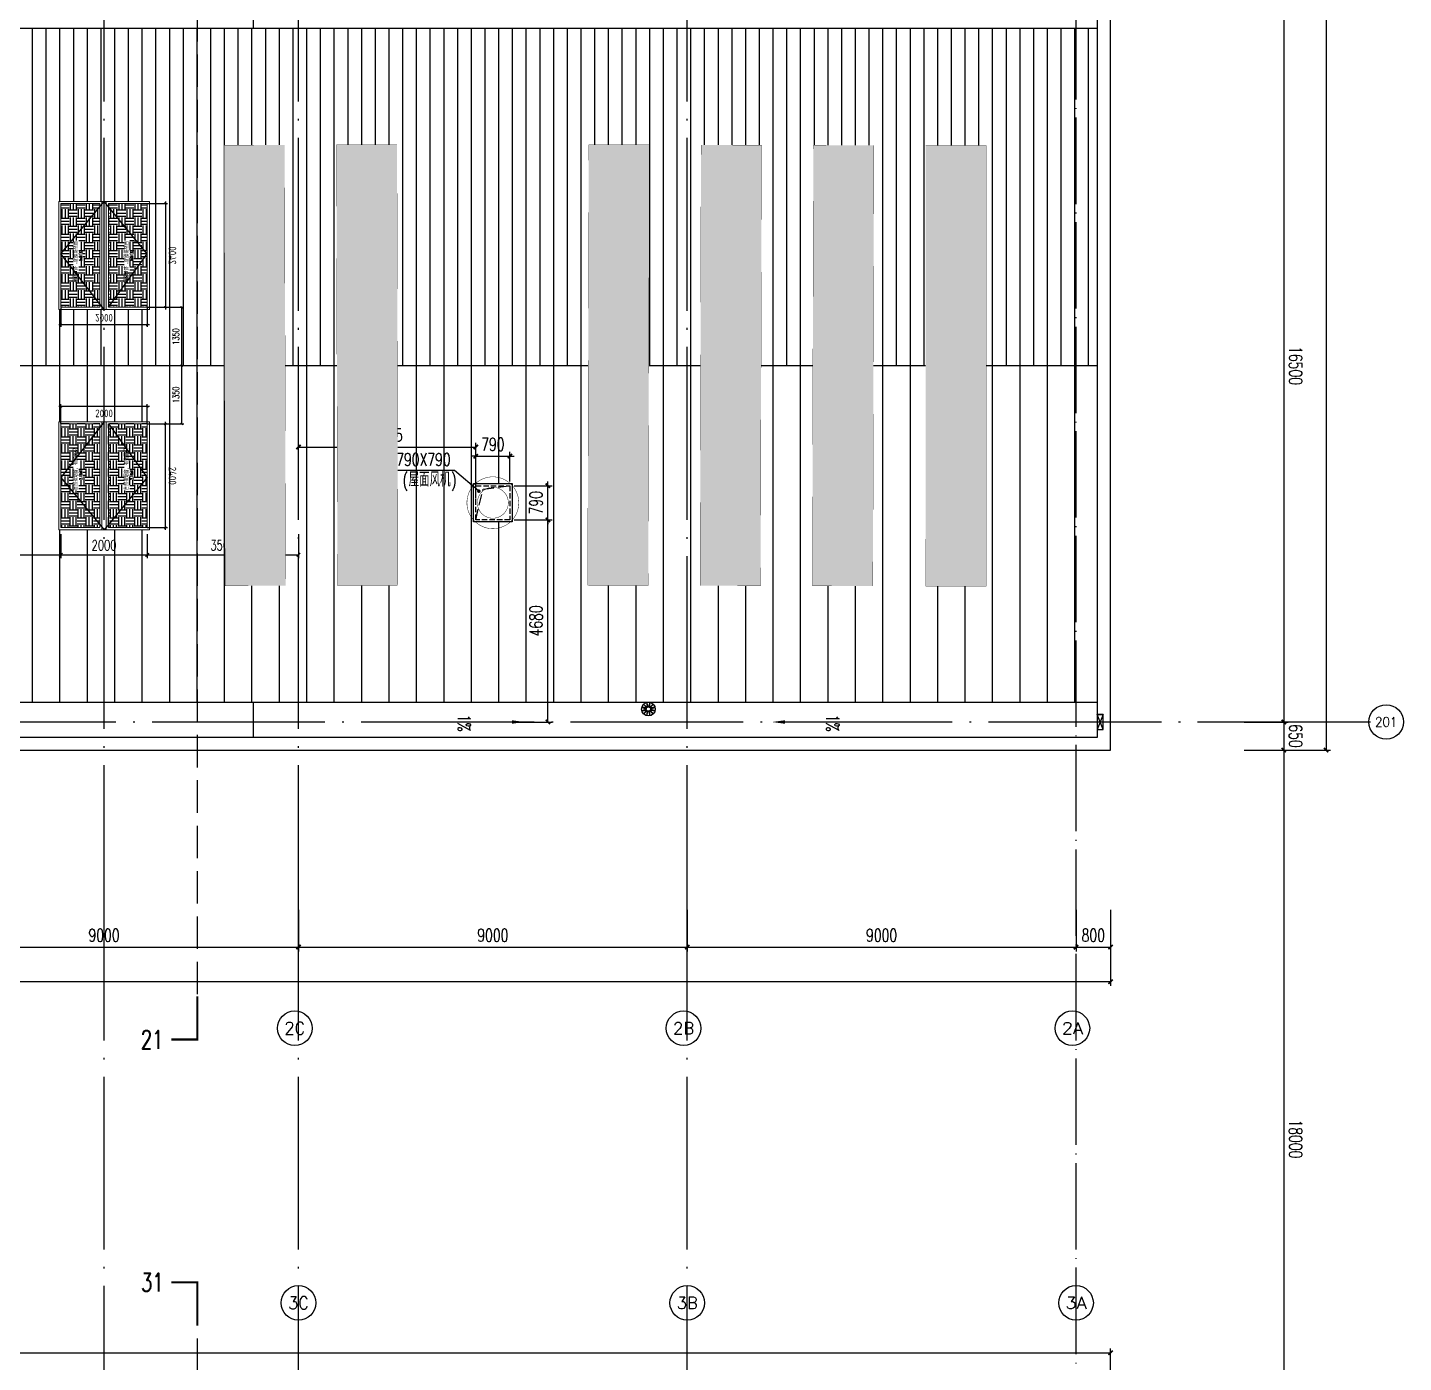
# Model space of a CAD drawing. Extents: x -1313754 to 847533, y 489853 to 941203.
# Drawn here: x 346874 to 378725, y 625245 to 656146 of the extents above; entities that cross this region are included whole.
import ezdxf
from ezdxf.enums import TextEntityAlignment as Align

# ---------------------------------------------------------------- set-up
doc = ezdxf.new("R2010")
doc.units = 0
doc.header["$LTSCALE"] = 1000
doc.header["$MEASUREMENT"] = 0
for name, pattern in [('DASH', [0.35, 0.25, -0.1]), ('DOTE', [2.42, 2, -0.2, 0.02, -0.2]), ('HIDDEN', [9.525, 6.35, -3.175])]:
    doc.linetypes.add(name, pattern=pattern)
doc.layers.get('Defpoints').update_dxf_attribs({"color": 210})
for name, color, linetype in [('99平面图例外参$0$A-HATCH-2', 251, 'Continuous'), ('A-AXIS-D', 1, 'Continuous'), ('A-AXIS-DOTE', 14, 'DOTE'), ('A-AXIS-DP', 126, 'Continuous'), ('A-AXIS-SYMB', 3, 'Continuous'), ('A-DRAIN', 142, 'Continuous'), ('A-HATCH-2', 251, 'Continuous'), ('A-LIN-V', 9, 'Continuous'), ('A-SFCE', 30, 'Continuous'), ('A-WINDOW', 140, 'Continuous'), ('AS-COLN', 6, 'Continuous'), ('AS-WALL', 40, 'Continuous'), ('AS-结构边线层', 200, 'Continuous'), ('DIM_SYMB', 3, 'Continuous'), ('E-电气标注', 84, 'Continuous'), ('PUB_TEXT', 7, 'Continuous'), ('SPACE', 7, 'Continuous'), ('SPACE_HATCH', 8, 'Continuous'), ('参考线', 8, 'Continuous'), ('外框', 1, 'HIDDEN'), ('暖通', 7, 'Continuous'), ('虹吸溢流', 3, 'Continuous'), ('虹吸雨水斗', 6, 'Continuous'), ('虹吸雨水标注XT', 7, 'Continuous')]:
    doc.layers.add(name, color=color, linetype=linetype)
doc.layers.add('A-加建区域', color=47, linetype='Continuous', plot=False)
doc.layers.add('成型线', color=3, linetype='Continuous', lineweight=18)
doc.styles.add('_TCH_AXIS', font='COMPLEX', dxfattribs={"bigfont": 'GBCBIG'})
doc.styles.add('_TCH_DIM', font='SIMPLEX', dxfattribs={"bigfont": 'GBCBIG'})
doc.styles.add('_TCH_DIM_T3', font='SIMPLEX', dxfattribs={"width": 0.705882, "bigfont": 'GBCBIG'})
doc.styles.add('_TCH_LABEL', font='COMPLEX', dxfattribs={"bigfont": 'GBCBIG'})
doc.styles.add('_TCH_SPACE', font='SIMPLEX', dxfattribs={"height": 5, "bigfont": 'GBCBIG'})
doc.styles.add('A-DIM_T3', font='SIMPLEX', dxfattribs={"width": 0.705882, "bigfont": 'GBCBIG'})
doc.styles.get("Standard").update_dxf_attribs({"font": 'gbenor.shx', "bigfont": 'gbcbig.shx'})
doc.dimstyles.new('_TCH_ARCH&&100', dxfattribs={"dimtxt": 297.5, "dimasz": 100, "dimexe": 100, "dimexo": 100, "dimgap": 126.25, "dimtad": 1, "dimdec": 0, "dimzin": 0, "dimdsep": 46, "dimtxsty": '_TCH_DIM_T3', "dimblk": 'ARCHTICK', "dimcen": 0.09, "dimclrt": 7, "dimazin": 2, "dimtfac": 1, "dimtdec": 0, "dimtix": 1, "dimtmove": 2, "dimatfit": 3, "dimfxl": 0, "dimtolj": 1, "dimtzin": 0, "dimarcsym": 0})
doc.dimstyles.new('_TCH_ARCH&&50', dxfattribs={"dimtxt": 148.75, "dimasz": 50, "dimexe": 50, "dimexo": 50, "dimgap": 63.125, "dimtad": 1, "dimdec": 0, "dimzin": 0, "dimdsep": 46, "dimtxsty": '_TCH_DIM_T3', "dimblk": 'ARCHTICK', "dimcen": 0.09, "dimclrt": 7, "dimazin": 2, "dimtfac": 1, "dimtdec": 0, "dimtix": 1, "dimtmove": 2, "dimatfit": 3, "dimfxl": 0, "dimtolj": 1, "dimtzin": 0, "dimarcsym": 0})
doc.dimstyles.new('_TCH_ARCH&&80', dxfattribs={"dimtxt": 238, "dimasz": 80, "dimexe": 80, "dimexo": 80, "dimgap": 101, "dimtad": 1, "dimdec": 0, "dimzin": 0, "dimdsep": 46, "dimtxsty": '_TCH_DIM_T3', "dimblk": 'ARCHTICK', "dimcen": 0.09, "dimclrt": 7, "dimazin": 2, "dimtfac": 1, "dimtdec": 0, "dimtix": 1, "dimtmove": 2, "dimatfit": 3, "dimfxl": 0, "dimtolj": 1, "dimtzin": 0, "dimarcsym": 0})
doc.dimstyles.new('A-DIM&&100', dxfattribs={"dimtxt": 297.5, "dimasz": 100, "dimexe": 100, "dimexo": 100, "dimgap": 126.25, "dimtad": 1, "dimdec": 0, "dimzin": 0, "dimdsep": 46, "dimtxsty": 'A-DIM_T3', "dimblk": 'ARCHTICK', "dimcen": 0.09, "dimclrt": 7, "dimazin": 2, "dimtfac": 1, "dimtdec": 0, "dimtix": 1, "dimtmove": 2, "dimatfit": 3, "dimfxl": 0, "dimtolj": 1, "dimtzin": 0, "dimarcsym": 0})
pattern_1 = [(0, (0, 0), (187.5, 187.5), [187.5, -187.5]), (0, (0, 70.31), (187.5, 187.5), [187.5, -187.5]), (0, (0, 140.62), (187.5, 187.5), [187.5, -187.5]), (90, (23.44, 164.06), (-187.5, 187.5), [187.5, -187.5]), (90, (93.75, 164.06), (-187.5, 187.5), [187.5, -187.5]), (90, (164.06, 164.06), (-187.5, 187.5), [187.5, -187.5])]

# ---------------------------------------------------------------- blocks, each defined once
blk = doc.blocks.new('rrrrrrrrrrrrrrrrrrrrr')
at = {"layer": 'A-HATCH-2'}
h = blk.add_hatch(dxfattribs=at)
h.set_pattern_fill('ANSI31', color=256, scale=200, angle=45)
h.set_pattern_definition([(90, (-500100, 0), (-317.5, 0), [])])
h.paths.add_polyline_path([(-266220, 648320), (-133684.3, 648320), (-128454.2, 648320), (-128454.2, 656120), (-285554.2, 656120), (-285554.2, 654270), (-285854.2, 654270), (-285854.2, 648345), (-262540, 648320)])
h = blk.add_hatch(dxfattribs=at)
h.set_pattern_fill('ANSI31', color=256, scale=400, angle=45)
h.set_pattern_definition([(90, (-500100, 0), (-635, 0), [])])
h.paths.add_polyline_path([(-266220, 648320), (-133684.3, 648320), (-128454.2, 648320), (-128454.2, 640520), (-285854.2, 640520), (-285854.2, 648320), (-262540, 648320)])
at = {"layer": 'A-LIN-V'}
for points in [[(-128454.2, 656120), (-285554.2, 656120)], [(-128454.2, 640520), (-285854.2, 640520)]]:
    blk.add_lwpolyline(points, dxfattribs=at)
at = {"layer": 'A-SFCE'}
for points in [[(-285554.2, 654570), (-286154.2, 654570), (-286154.2, 639420), (-128154.2, 639420), (-128154.2, 639420), (-128154.2, 723220), (-264679.1, 723220), (-286154.2, 657017.5), (-286154.2, 656070)], [(-285854.2, 654270), (-285854.2, 639720), (-128454.2, 639720), (-128454.2, 722920), (-264461, 722920), (-285854.2, 656970), (-285854.2, 656370)], [(-285854.2, 648320), (-128454.2, 648320)]]:
    blk.add_lwpolyline(points, dxfattribs=at)
blk = doc.blocks.new('_ArchTick')
at = {"color": 0, "linetype": 'ByBlock', "const_width": 0.4}
blk.add_lwpolyline([(-0.5, -0.5), (0.5, 0.5)], dxfattribs=at)
blk = doc.blocks.new('44')
at = {"layer": 'A-AXIS-DP', "color": 1}
for p, q in [((280302, 745270), (280302, 747370)), ((277446, 744900), (279946, 744900))]:
    blk.add_line(p, q, dxfattribs=at)
for p, xscale, yscale, zscale, rotation in [((280302, 747320), -50.00000000000003, 50.00000000000003, 50.00000000000001, 270), ((280302, 745320), -50.00000000000001, 50.00000000000001, 50.00000000000001, 90), ((279896, 744900), -50, 50, 50, 180)]:
    blk.add_blockref('_ArchTick', p, dxfattribs=dict(at, xscale=xscale, yscale=yscale, zscale=zscale, rotation=rotation))
at = {"layer": 'A-AXIS-DP', "color": 1, "xscale": -50, "yscale": 50, "zscale": 50}
blk.add_blockref('_ArchTick', (277496, 744900), dxfattribs=at)
at = {"layer": 'A-AXIS-DP', "color": 1, "insert": (278696, 744737), "char_height": 175, "attachment_point": 5, "rotation": 180}
blk.add_mtext('\\A1;2400', dxfattribs=at)
blk.add_wipeout([(277446, 745270), (279946, 745270), (279946, 747370), (277446, 747370)]).dxf.layer = '参考线'
at = {"layer": 'SPACE_HATCH'}
h = blk.add_hatch(dxfattribs=at)
h.set_pattern_fill('土壤', color=1, scale=50, style=0)
h.set_pattern_definition(pattern_1)
h.paths.add_polyline_path([(277496, 746420), (279896, 746420), (279896, 747320), (277496, 747320)])
h.paths.add_polyline_path([(278352, 746904), (279057, 746904), (279057, 747034), (278352, 747034)])
h.paths.add_polyline_path([(278591, 746811), (278817, 746811), (278817, 746895), (278591, 746895)])
h = blk.add_hatch(dxfattribs=at)
h.set_pattern_fill('土壤', color=1, scale=50, style=0)
h.set_pattern_definition(pattern_1)
h.paths.add_polyline_path([(277496, 746220), (279896, 746220), (279896, 745320), (277496, 745320)])
h.paths.add_polyline_path([(278352, 745724), (279057, 745724), (279057, 745854), (278352, 745854)])
h.paths.add_polyline_path([(278591, 745631), (278817, 745631), (278817, 745715), (278591, 745715)])
at = {"layer": 'A-AXIS-DP', "color": 1}
for p, q in [((279906, 747320), (280352, 747320)), ((277496, 745320), (277496, 744850)), ((279896, 745320), (279896, 744850)), ((279906, 745320), (280352, 745320))]:
    blk.add_line(p, q, dxfattribs=at)
at = {"layer": '外框'}
for points in [[(279946, 746320), (278658, 747320), (277446, 746320)], [(279896, 746220), (278658, 745320), (277446, 746320)]]:
    blk.add_lwpolyline(points, dxfattribs=at)
at = {"layer": '成型线'}
for p, q in [((279946, 745270), (279946, 747370)), ((277446, 746370), (279946, 746370)), ((277446, 746270), (279946, 746270)), ((277496, 746420), (279896, 746420)), ((277496, 746220), (279896, 746220))]:
    blk.add_line(p, q, dxfattribs=at)
for points in [[(279946, 745270), (277446, 745270), (277446, 747370), (279946, 747370)], [(277496, 746420), (277496, 747320), (279896, 747320), (279896, 746420)], [(279896, 746220), (279896, 745320), (277496, 745320), (277496, 746220)]]:
    blk.add_lwpolyline(points, dxfattribs=at)
at = {"layer": 'A-AXIS-DP', "color": 1, "insert": (280139, 746320), "char_height": 175, "attachment_point": 5, "rotation": 270}
blk.add_mtext('\\A1;2000', dxfattribs=at)
at = {"layer": 'SPACE', "color": 1, "style": '_TCH_SPACE'}
for p in [(278365, 746930), (278365, 745750)]:
    blk.add_text('自然排烟窗，有效面积', height=96.5, dxfattribs=at).set_placement(p)
at = {"layer": 'SPACE', "color": 1, "style": '_TCH_SPACE', "width": 0.705882}
for s, height, p in [('2.16m', 59.5, (278600, 746828)), ('2', 29.8, (278792, 746863)), ('2.16m', 59.5, (278600, 745648)), ('2', 29.8, (278792, 745683))]:
    blk.add_text(s, height=height, dxfattribs=at).set_placement(p)
blk = doc.blocks.new('*D2266')
at = {"layer": 'A-WINDOW', "color": 0, "lineweight": -2}
for p, q in [((296446, 826270), (296446, 825470)), ((297796, 826270), (297796, 825470)), ((296446, 825520), (297796, 825520))]:
    blk.add_line(p, q, dxfattribs=at)
at = {"layer": 'Defpoints', "color": 0}
for p in [(296446, 826320), (297796, 826320), (297796, 825520)]:
    blk.add_point(p, dxfattribs=at)
at = {"layer": 'A-WINDOW', "color": 0, "lineweight": -2, "xscale": 50, "yscale": 50, "zscale": 50, "rotation": 180}
blk.add_blockref('_ArchTick', (296446, 825520), dxfattribs=at)
at = {"layer": 'A-WINDOW', "color": 0, "lineweight": -2, "xscale": 50, "yscale": 50, "zscale": 50}
blk.add_blockref('_ArchTick', (297796, 825520), dxfattribs=at)
at = {"layer": 'A-WINDOW', "color": 7, "insert": (297121, 825657), "char_height": 148.8, "attachment_point": 5, "style": '_TCH_DIM_T3'}
blk.add_mtext('\\A1;1350', dxfattribs=at)
blk = doc.blocks.new('*D2267')
at = {"layer": 'A-WINDOW', "color": 0, "lineweight": -2}
for p, q in [((297796, 826270), (297796, 825470)), ((299146, 826270), (299146, 825470)), ((297796, 825520), (299146, 825520))]:
    blk.add_line(p, q, dxfattribs=at)
at = {"layer": 'Defpoints', "color": 0}
for p in [(297796, 826320), (299146, 826320), (299146, 825520)]:
    blk.add_point(p, dxfattribs=at)
at = {"layer": 'A-WINDOW', "color": 0, "lineweight": -2, "xscale": 50, "yscale": 50, "zscale": 50, "rotation": 180}
blk.add_blockref('_ArchTick', (297796, 825520), dxfattribs=at)
at = {"layer": 'A-WINDOW', "color": 0, "lineweight": -2, "xscale": 50, "yscale": 50, "zscale": 50}
blk.add_blockref('_ArchTick', (299146, 825520), dxfattribs=at)
at = {"layer": 'A-WINDOW', "color": 7, "insert": (298471, 825657), "char_height": 148.8, "attachment_point": 5, "style": '_TCH_DIM_T3'}
blk.add_mtext('\\A1;1350', dxfattribs=at)
blk = doc.blocks.new('*D1851')
at = {"layer": 'A-AXIS-DP', "color": 0, "lineweight": -2}
for p, q in [((344146, 644420), (344146, 643860)), ((347646, 644420), (347646, 643860)), ((344146, 643940), (347646, 643940))]:
    blk.add_line(p, q, dxfattribs=at)
at = {"layer": 'Defpoints', "color": 0}
for p in [(344146, 644500), (347646, 644500), (347646, 643940)]:
    blk.add_point(p, dxfattribs=at)
at = {"layer": 'A-AXIS-DP', "color": 0, "lineweight": -2, "xscale": 80, "yscale": 80, "zscale": 80, "rotation": 180}
blk.add_blockref('_ArchTick', (344146, 643940), dxfattribs=at)
at = {"layer": 'A-AXIS-DP', "color": 0, "lineweight": -2, "xscale": 80, "yscale": 80, "zscale": 80}
blk.add_blockref('_ArchTick', (347646, 643940), dxfattribs=at)
at = {"layer": 'A-AXIS-DP', "color": 7, "insert": (345896, 644160), "char_height": 238, "attachment_point": 5, "style": '_TCH_DIM_T3'}
blk.add_mtext('\\A1;3500', dxfattribs=at)
blk = doc.blocks.new('*D1852')
at = {"layer": 'A-AXIS-DP', "color": 0, "lineweight": -2}
for p, q in [((347646, 644420), (347646, 643860)), ((349646, 644420), (349646, 643860)), ((347646, 643940), (349646, 643940))]:
    blk.add_line(p, q, dxfattribs=at)
at = {"layer": 'Defpoints', "color": 0}
for p in [(347646, 644500), (349646, 644500), (349646, 643940)]:
    blk.add_point(p, dxfattribs=at)
at = {"layer": 'A-AXIS-DP', "color": 0, "lineweight": -2, "xscale": 80, "yscale": 80, "zscale": 80, "rotation": 180}
blk.add_blockref('_ArchTick', (347646, 643940), dxfattribs=at)
at = {"layer": 'A-AXIS-DP', "color": 0, "lineweight": -2, "xscale": 80, "yscale": 80, "zscale": 80}
blk.add_blockref('_ArchTick', (349646, 643940), dxfattribs=at)
at = {"layer": 'A-AXIS-DP', "color": 7, "insert": (348646, 644160), "char_height": 238, "attachment_point": 5, "style": '_TCH_DIM_T3'}
blk.add_mtext('\\A1;2000', dxfattribs=at)
blk = doc.blocks.new('*D1853')
at = {"layer": 'A-AXIS-DP', "color": 0, "lineweight": -2}
for p, q in [((349646, 644420), (349646, 643860)), ((353146, 644420), (353146, 643860)), ((349646, 643940), (353146, 643940))]:
    blk.add_line(p, q, dxfattribs=at)
at = {"layer": 'Defpoints', "color": 0}
for p in [(349646, 644500), (353146, 644500), (353146, 643940)]:
    blk.add_point(p, dxfattribs=at)
at = {"layer": 'A-AXIS-DP', "color": 0, "lineweight": -2, "xscale": 80, "yscale": 80, "zscale": 80, "rotation": 180}
blk.add_blockref('_ArchTick', (349646, 643940), dxfattribs=at)
at = {"layer": 'A-AXIS-DP', "color": 0, "lineweight": -2, "xscale": 80, "yscale": 80, "zscale": 80}
blk.add_blockref('_ArchTick', (353146, 643940), dxfattribs=at)
at = {"layer": 'A-AXIS-DP', "color": 7, "insert": (351396, 644160), "char_height": 238, "attachment_point": 5, "style": '_TCH_DIM_T3'}
blk.add_mtext('\\A1;3500', dxfattribs=at)
blk = doc.blocks.new('*D1299')
at = {"layer": 'A-AXIS-D', "color": 0, "lineweight": -2}
for p, q in [((64882, -169100), (64882, -170060)), ((73882, -169100), (73882, -170060)), ((64882, -169960), (73882, -169960))]:
    blk.add_line(p, q, dxfattribs=at)
at = {"layer": 'Defpoints', "color": 0}
for p in [(64882, -169000), (73882, -169000), (73882, -169960)]:
    blk.add_point(p, dxfattribs=at)
at = {"layer": 'A-AXIS-D', "color": 0, "lineweight": -2, "xscale": 100, "yscale": 100, "zscale": 100, "rotation": 180}
blk.add_blockref('_ArchTick', (64882, -169960), dxfattribs=at)
at = {"layer": 'A-AXIS-D', "color": 0, "lineweight": -2, "xscale": 100, "yscale": 100, "zscale": 100}
blk.add_blockref('_ArchTick', (73882, -169960), dxfattribs=at)
at = {"layer": 'A-AXIS-D', "color": 7, "insert": (69382, -169685), "char_height": 297.5, "attachment_point": 5, "style": '_TCH_DIM_T3'}
blk.add_mtext('\\A1;9000', dxfattribs=at)
blk = doc.blocks.new('*D1300')
at = {"layer": 'A-AXIS-D', "color": 0, "lineweight": -2}
for p, q in [((73882, -169100), (73882, -170060)), ((82882, -169100), (82882, -170060)), ((73882, -169960), (82882, -169960))]:
    blk.add_line(p, q, dxfattribs=at)
at = {"layer": 'Defpoints', "color": 0}
for p in [(73882, -169000), (82882, -169000), (82882, -169960)]:
    blk.add_point(p, dxfattribs=at)
at = {"layer": 'A-AXIS-D', "color": 0, "lineweight": -2, "xscale": 100, "yscale": 100, "zscale": 100, "rotation": 180}
blk.add_blockref('_ArchTick', (73882, -169960), dxfattribs=at)
at = {"layer": 'A-AXIS-D', "color": 0, "lineweight": -2, "xscale": 100, "yscale": 100, "zscale": 100}
blk.add_blockref('_ArchTick', (82882, -169960), dxfattribs=at)
at = {"layer": 'A-AXIS-D', "color": 7, "insert": (78382, -169685), "char_height": 297.5, "attachment_point": 5, "style": '_TCH_DIM_T3'}
blk.add_mtext('\\A1;9000', dxfattribs=at)
blk = doc.blocks.new('*D1301')
at = {"layer": 'A-AXIS-D', "color": 0, "lineweight": -2}
for p, q in [((82882, -169100), (82882, -170060)), ((91882, -169100), (91882, -170060)), ((82882, -169960), (91882, -169960))]:
    blk.add_line(p, q, dxfattribs=at)
at = {"layer": 'Defpoints', "color": 0}
for p in [(82882, -169000), (91882, -169000), (91882, -169960)]:
    blk.add_point(p, dxfattribs=at)
at = {"layer": 'A-AXIS-D', "color": 0, "lineweight": -2, "xscale": 100, "yscale": 100, "zscale": 100, "rotation": 180}
blk.add_blockref('_ArchTick', (82882, -169960), dxfattribs=at)
at = {"layer": 'A-AXIS-D', "color": 0, "lineweight": -2, "xscale": 100, "yscale": 100, "zscale": 100}
blk.add_blockref('_ArchTick', (91882, -169960), dxfattribs=at)
at = {"layer": 'A-AXIS-D', "color": 7, "insert": (87382, -169685), "char_height": 297.5, "attachment_point": 5, "style": '_TCH_DIM_T3'}
blk.add_mtext('\\A1;9000', dxfattribs=at)
blk = doc.blocks.new('*D1302')
at = {"layer": 'A-AXIS-D', "color": 0, "lineweight": -2}
for p, q in [((91882, -169100), (91882, -170060)), ((92682, -169100), (92682, -170060)), ((91882, -169960), (92682, -169960))]:
    blk.add_line(p, q, dxfattribs=at)
at = {"layer": 'Defpoints', "color": 0}
for p in [(91882, -169000), (92682, -169000), (92682, -169960)]:
    blk.add_point(p, dxfattribs=at)
at = {"layer": 'A-AXIS-D', "color": 0, "lineweight": -2, "xscale": 100, "yscale": 100, "zscale": 100, "rotation": 180}
blk.add_blockref('_ArchTick', (91882, -169960), dxfattribs=at)
at = {"layer": 'A-AXIS-D', "color": 0, "lineweight": -2, "xscale": 100, "yscale": 100, "zscale": 100}
blk.add_blockref('_ArchTick', (92682, -169960), dxfattribs=at)
at = {"layer": 'A-AXIS-D', "color": 7, "insert": (92282, -169685), "char_height": 297.5, "attachment_point": 5, "style": '_TCH_DIM_T3'}
blk.add_mtext('\\A1;800', dxfattribs=at)
blk = doc.blocks.new('*D1323')
at = {"layer": 'A-AXIS-D', "color": 0, "lineweight": -2}
for p, q in [((95776, -148250), (96792, -148250)), ((96692, -148250), (96692, -164750)), ((95776, -164750), (96792, -164750))]:
    blk.add_line(p, q, dxfattribs=at)
at = {"layer": 'Defpoints', "color": 0}
for p in [(95676, -148250), (95676, -164750), (96692, -164750)]:
    blk.add_point(p, dxfattribs=at)
at = {"layer": 'A-AXIS-D', "color": 0, "lineweight": -2, "xscale": 100, "yscale": 100, "zscale": 100}
for p, rotation in [((96692, -148250), 90), ((96692, -164750), 270)]:
    blk.add_blockref('_ArchTick', p, dxfattribs=dict(at, rotation=rotation))
at = {"layer": 'A-AXIS-D', "color": 7, "insert": (96967, -156500), "char_height": 297.5, "attachment_point": 5, "rotation": 270, "style": 'A-DIM_T3'}
blk.add_mtext('\\A1;16500', dxfattribs=at)
blk = doc.blocks.new('*D1324')
at = {"layer": 'A-AXIS-D', "color": 0, "lineweight": -2}
for p, q in [((95776, -164750), (96792, -164750)), ((96692, -164750), (96692, -165400)), ((95776, -165400), (96792, -165400))]:
    blk.add_line(p, q, dxfattribs=at)
at = {"layer": 'Defpoints', "color": 0}
for p in [(95676, -164750), (95676, -165400), (96692, -165400)]:
    blk.add_point(p, dxfattribs=at)
at = {"layer": 'A-AXIS-D', "color": 0, "lineweight": -2, "xscale": 100, "yscale": 100, "zscale": 100}
for p, rotation in [((96692, -164750), 90), ((96692, -165400), 270)]:
    blk.add_blockref('_ArchTick', p, dxfattribs=dict(at, rotation=rotation))
at = {"layer": 'A-AXIS-D', "color": 7, "insert": (96967, -165075), "char_height": 297.5, "attachment_point": 5, "rotation": 270, "style": 'A-DIM_T3'}
blk.add_mtext('\\A1;650', dxfattribs=at)
blk = doc.blocks.new('*D1325')
at = {"layer": 'A-AXIS-D', "color": 0, "lineweight": -2}
for p, q in [((95776, -165400), (96792, -165400)), ((96692, -165400), (96692, -183400)), ((95776, -183400), (96792, -183400))]:
    blk.add_line(p, q, dxfattribs=at)
at = {"layer": 'Defpoints', "color": 0}
for p in [(95676, -165400), (95676, -183400), (96692, -183400)]:
    blk.add_point(p, dxfattribs=at)
at = {"layer": 'A-AXIS-D', "color": 0, "lineweight": -2, "xscale": 100, "yscale": 100, "zscale": 100}
for p, rotation in [((96692, -165400), 90), ((96692, -183400), 270)]:
    blk.add_blockref('_ArchTick', p, dxfattribs=dict(at, rotation=rotation))
at = {"layer": 'A-AXIS-D', "color": 7, "insert": (96967, -174400), "char_height": 297.5, "attachment_point": 5, "rotation": 270, "style": 'A-DIM_T3'}
blk.add_mtext('\\A1;18000', dxfattribs=at)
blk = doc.blocks.new('*D1384')
at = {"layer": 'A-AXIS-D', "color": 0, "lineweight": -2}
for p, q in [((-65318, -169200), (-65318, -170860)), ((92682, -169200), (92682, -170860)), ((-65318, -170760), (92682, -170760))]:
    blk.add_line(p, q, dxfattribs=at)
at = {"layer": 'Defpoints', "color": 0}
for p in [(-65318, -169100), (92682, -169100), (92682, -170760)]:
    blk.add_point(p, dxfattribs=at)
at = {"layer": 'A-AXIS-D', "color": 0, "lineweight": -2, "xscale": 100, "yscale": 100, "zscale": 100, "rotation": 180}
blk.add_blockref('_ArchTick', (-65318, -170760), dxfattribs=at)
at = {"layer": 'A-AXIS-D', "color": 0, "lineweight": -2, "xscale": 100, "yscale": 100, "zscale": 100}
blk.add_blockref('_ArchTick', (92682, -170760), dxfattribs=at)
at = {"layer": 'A-AXIS-D', "color": 7, "insert": (13682, -170485), "char_height": 297.5, "attachment_point": 5, "style": '_TCH_DIM_T3'}
blk.add_mtext('\\A1;158000', dxfattribs=at)
blk = doc.blocks.new('*D1405')
at = {"layer": 'A-AXIS-D', "color": 0, "lineweight": -2}
for p, q in [((95876, -81600), (97772, -81600)), ((97672, -81600), (97672, -165400)), ((95876, -165400), (97772, -165400))]:
    blk.add_line(p, q, dxfattribs=at)
at = {"layer": 'Defpoints', "color": 0}
for p in [(95776, -81600), (95776, -165400), (97672, -165400)]:
    blk.add_point(p, dxfattribs=at)
at = {"layer": 'A-AXIS-D', "color": 0, "lineweight": -2, "xscale": 100, "yscale": 100, "zscale": 100}
for p, rotation in [((97672, -81600), 90), ((97672, -165400), 270)]:
    blk.add_blockref('_ArchTick', p, dxfattribs=dict(at, rotation=rotation))
at = {"layer": 'A-AXIS-D', "color": 7, "insert": (97947, -123500), "char_height": 297.5, "attachment_point": 5, "rotation": 270, "style": '_TCH_DIM_T3'}
blk.add_mtext('\\A1;83800', dxfattribs=at)
blk = doc.blocks.new('*D1433')
at = {"layer": 'A-AXIS-D', "color": 0, "lineweight": -2}
for p, q in [((-93018, -180810), (-93018, -179252)), ((92682, -180810), (92682, -179252)), ((-93018, -179352), (92682, -179352))]:
    blk.add_line(p, q, dxfattribs=at)
at = {"layer": 'Defpoints', "color": 0}
for p in [(92682, -179352), (-93018, -180910), (92682, -180910)]:
    blk.add_point(p, dxfattribs=at)
at = {"layer": 'A-AXIS-D', "color": 0, "lineweight": -2, "xscale": 100, "yscale": 100, "zscale": 100, "rotation": 180}
blk.add_blockref('_ArchTick', (-93018, -179352), dxfattribs=at)
at = {"layer": 'A-AXIS-D', "color": 0, "lineweight": -2, "xscale": 100, "yscale": 100, "zscale": 100}
blk.add_blockref('_ArchTick', (92682, -179352), dxfattribs=at)
at = {"layer": 'A-AXIS-D', "color": 7, "insert": (-168, -179077), "char_height": 297.5, "attachment_point": 5, "style": '_TCH_DIM_T3'}
blk.add_mtext('\\A1;185700', dxfattribs=at)
blk = doc.blocks.new('*D138')
at = {"layer": 'A-AXIS-DP', "color": 0, "lineweight": -2}
for p, q in [((-495, 395), (-1374, 395)), ((-1274, 395), (-1274, 495)), ((-1274, 395), (-1274, -395)), ((-495, -395), (-1374, -395)), ((-1274, -395), (-1274, -495))]:
    blk.add_line(p, q, dxfattribs=at)
at = {"layer": 'Defpoints', "color": 0}
for p in [(-395, 395), (-1274, -395), (-395, -395)]:
    blk.add_point(p, dxfattribs=at)
at = {"layer": 'A-AXIS-DP', "color": 0, "lineweight": -2, "xscale": 100, "yscale": 100, "zscale": 100}
for p, rotation in [((-1274, 395), 270), ((-1274, -395), 90)]:
    blk.add_blockref('_ArchTick', p, dxfattribs=dict(at, rotation=rotation))
at = {"layer": 'A-AXIS-DP', "color": 7, "insert": (-999, 0), "char_height": 297.5, "attachment_point": 5, "rotation": 270, "style": '_TCH_DIM_T3'}
blk.add_mtext('\\A1;790', dxfattribs=at)
blk = doc.blocks.new('*D139')
at = {"layer": 'A-AXIS-DP', "color": 0, "lineweight": -2}
for p, q in [((-395, -495), (-395, -1178)), ((395, -495), (395, -1178)), ((-395, -1078), (-495, -1078)), ((395, -1078), (-395, -1078)), ((395, -1078), (495, -1078))]:
    blk.add_line(p, q, dxfattribs=at)
at = {"layer": 'Defpoints', "color": 0}
for p in [(-395, -395), (395, -395), (-395, -1078)]:
    blk.add_point(p, dxfattribs=at)
at = {"layer": 'A-AXIS-DP', "color": 0, "lineweight": -2, "xscale": 100, "yscale": 100, "zscale": 100}
blk.add_blockref('_ArchTick', (-395, -1078), dxfattribs=at)
at = {"layer": 'A-AXIS-DP', "color": 0, "lineweight": -2, "xscale": 100, "yscale": 100, "zscale": 100, "rotation": 180}
blk.add_blockref('_ArchTick', (395, -1078), dxfattribs=at)
at = {"layer": 'A-AXIS-DP', "color": 7, "insert": (0, -1353), "char_height": 297.5, "attachment_point": 5, "rotation": 180, "style": '_TCH_DIM_T3'}
blk.add_mtext('\\A1;790', dxfattribs=at)
blk = doc.blocks.new('*D2478')
at = {"layer": 'A-AXIS-DP', "color": 0, "lineweight": -2}
for p, q in [((353146, 645245), (353146, 646535)), ((353146, 646435), (357251, 646435)), ((357251, 645245), (357251, 646535))]:
    blk.add_line(p, q, dxfattribs=at)
at = {"layer": 'Defpoints', "color": 0}
for p in [(357251, 646435), (353146, 645145), (357251, 645145)]:
    blk.add_point(p, dxfattribs=at)
at = {"layer": 'A-AXIS-DP', "color": 0, "lineweight": -2, "xscale": 100, "yscale": 100, "zscale": 100, "rotation": 180}
blk.add_blockref('_ArchTick', (353146, 646435), dxfattribs=at)
at = {"layer": 'A-AXIS-DP', "color": 0, "lineweight": -2, "xscale": 100, "yscale": 100, "zscale": 100}
blk.add_blockref('_ArchTick', (357251, 646435), dxfattribs=at)
at = {"layer": 'A-AXIS-DP', "color": 7, "insert": (355198, 646710), "char_height": 297.5, "attachment_point": 5, "style": '_TCH_DIM_T3'}
blk.add_mtext('\\A1;4105', dxfattribs=at)
blk = doc.blocks.new('*D2479')
at = {"layer": 'A-AXIS-DP', "color": 0, "lineweight": -2}
for p, q in [((358141, 644750), (359020, 644750)), ((358920, 640070), (358920, 644750)), ((358141, 640070), (359020, 640070))]:
    blk.add_line(p, q, dxfattribs=at)
at = {"layer": 'Defpoints', "color": 0}
for p in [(358041, 644750), (358920, 644750), (358041, 640070)]:
    blk.add_point(p, dxfattribs=at)
at = {"layer": 'A-AXIS-DP', "color": 0, "lineweight": -2, "xscale": 100, "yscale": 100, "zscale": 100}
for p, rotation in [((358920, 644750), 90), ((358920, 640070), 270)]:
    blk.add_blockref('_ArchTick', p, dxfattribs=dict(at, rotation=rotation))
at = {"layer": 'A-AXIS-DP', "color": 7, "insert": (358645, 642410), "char_height": 297.5, "attachment_point": 5, "rotation": 90, "style": '_TCH_DIM_T3'}
blk.add_mtext('\\A1;4680', dxfattribs=at)
blk = doc.blocks.new('w42343eeee')
blk.add_wipeout([(367285, 568212), (365883, 568215), (365906, 578415), (367306, 578412)]).dxf.layer = '参考线'
at = {"layer": '99平面图例外参$0$A-HATCH-2'}
h = blk.add_hatch(dxfattribs=at)
h.set_pattern_fill('ANSI33', color=256, scale=75)
h.set_pattern_definition([(45, (1135667.22, 924695.12), (-168.3798, 168.3798), []), (45, (1135835.6, 924695.12), (-168.3798, 168.3798), [119.0625, -59.53125])])
h.paths.add_polyline_path([(366843, 550430), (365843, 550432)])
h.paths.add_polyline_path([(365906, 578415), (367306, 578412), (367283, 568212), (365883, 568215)])
at = {"layer": 'E-电气标注', "color": 1, "const_width": 5}
blk.add_lwpolyline([(365906, 578415), (365883, 568215), (367283, 568212), (367306, 578412)], close=True, dxfattribs=at)
blk = doc.blocks.new('w242343')
at = {"layer": 'A-SFCE', "xscale": -1, "rotation": 0.1299680659603089}
for p in [(40599186566.291, 3385102468.013925), (40599189166.267403, 3385102479.809439)]:
    blk.add_blockref('w42343eeee', p, dxfattribs=at)
at = {"layer": 'A-SFCE'}
for p, rotation in [((40598461796.220993, 3385100829.861727), 0.1299680659603089), ((40598464396.224136, 3385100829.861713), 0.1299680659603089), ((40598466996.227272, 3385100829.861697), 0.1299680659603089), ((40598470911.109741, 3385100004.29146), 0.2599364601502722)]:
    blk.add_blockref('w42343eeee', p, dxfattribs=dict(at, rotation=rotation))
at = {"layer": 'A-SFCE', "xscale": -1, "rotation": 0.1299680659603089}
for p in [(40599186528.862907, 3385118967.971474), (40599189128.83931, 3385118979.766991)]:
    blk.add_blockref('w42343eeee', p, dxfattribs=at)
at = {"layer": 'A-SFCE'}
for p, rotation in [((40598461758.792892, 3385117329.819279), 0.1299680659603089), ((40598464358.796043, 3385117329.819263), 0.1299680659603089), ((40598466958.799187, 3385117329.819249), 0.1299680659603089), ((40598470873.681641, 3385116504.249009), 0.2599364601502722)]:
    blk.add_blockref('w42343eeee', p, dxfattribs=dict(at, rotation=rotation))
blk = doc.blocks.new('“奔腾”虹吸雨水斗')
at = {"layer": '虹吸雨水斗', "lineweight": 25}
for p, q in [((946982, 86753), (947040, 86688)), ((947052, 86699), (946987, 86758)), ((947048, 86793), (947066, 86707)), ((947082, 86711), (947055, 86795)), ((947125, 86795), (947098, 86711)), ((947114, 86707), (947132, 86793)), ((947194, 86758), (947128, 86699)), ((947140, 86688), (947199, 86753)), ((946944, 86685), (947028, 86658)), ((947028, 86641), (946944, 86614)), ((947032, 86673), (946946, 86692)), ((946946, 86607), (947032, 86625)), ((947040, 86611), (946982, 86546)), ((946987, 86541), (947052, 86600)), ((947066, 86592), (947048, 86506)), ((947055, 86504), (947082, 86587)), ((947098, 86587), (947125, 86504)), ((947132, 86506), (947114, 86592)), ((947128, 86600), (947194, 86541)), ((947199, 86546), (947140, 86611)), ((947234, 86692), (947148, 86673)), ((947148, 86625), (947234, 86607)), ((947152, 86658), (947236, 86685)), ((947236, 86614), (947152, 86641))]:
    blk.add_line(p, q, dxfattribs=at)
for radius in [150, 47.6]:
    blk.add_circle((947090, 86649), radius, dxfattribs=at)
for centre, start, end in [((947025, 86649), 291.6382, 68.3675), ((947034, 86682), 261.6382, 38.3675), ((947034, 86617), 321.6382, 98.3675), ((947057, 86706), 231.6382, 8.3675), ((947057, 86593), 351.6382, 128.3675), ((947090, 86715), 201.6382, 338.3675), ((947090, 86584), 21.6382, 158.3675), ((947123, 86706), 171.6382, 308.3675), ((947123, 86593), 51.6382, 188.3675), ((947147, 86682), 141.6382, 278.3675), ((947147, 86617), 81.6382, 218.3675), ((947155, 86649), 111.6382, 248.3675)]:
    blk.add_arc(centre, 8.82, start, end, dxfattribs=at)
blk = doc.blocks.new('溢流口')
at = {"layer": '虹吸雨水标注XT'}
for p, q in [((-250, 98), (250, -98)), ((250, 98), (-250, -98)), ((250, -98), (250, 98))]:
    blk.add_line(p, q, dxfattribs=at)
blk.add_lwpolyline([(-250, 98), (250, 98), (250, -98), (-250, -98)], close=True, dxfattribs=at)
blk = doc.blocks.new('w4234233')
at = {"layer": 'A-AXIS-SYMB'}
for points in [[(355546, 826830, 0, 0, 0), (355546, 825680, 0, 80, 0), (355546, 825980, 0, 0, 0)], [(355546, 818810, 0, 0, 0), (355546, 819960, 0, 80, 0), (355546, 819660, 0, 0, 0)]]:
    blk.add_lwpolyline(points, format="xyseb", dxfattribs=at)
at = {"layer": 'PUB_TEXT', "style": '_TCH_DIM', "width": 0.705882}
for p in [(355376, 826935), (355376, 818407)]:
    blk.add_text('1%%%', height=297.5, dxfattribs=at).set_placement(p)
blk = doc.blocks.new('21321423')
at = {"layer": 'A-DRAIN'}
for p, q in [((352096, 657020), (352096, 656120)), ((352096, 640520), (352096, 639720))]:
    blk.add_line(p, q, dxfattribs=at)
at = {"layer": 'A-加建区域', "rotation": 270}
blk.add_blockref('w4234233', (-461574, 995616), dxfattribs=at)
at = {"layer": '虹吸溢流', "ltscale": 200, "xscale": -0.70754716981, "yscale": 0.70754716981, "zscale": 0.70754716981, "rotation": 270}
blk.add_blockref('溢流口', (371701, 640070), dxfattribs=at)
at = {"layer": '虹吸雨水斗', "xscale": 1.061320754715, "yscale": 1.061320754715, "zscale": 1.061320754715}
blk.add_blockref('“奔腾”虹吸雨水斗', (-643921, 548407), dxfattribs=at)
blk = doc.blocks.new('eeee')
at = {"layer": 'A-LIN-V'}
blk.add_blockref('44', (16550, 81000), dxfattribs=at)
at = {"layer": 'A-LIN-V', "xscale": -0.9999999999999998}
blk.add_blockref('44', (579041.6, 81000), dxfattribs=at)
at = {"layer": 'A-WINDOW', "color": 1}
for p1, p2, picture, middle in [((296445.9, 826320), (297795.8, 826320), '*D2266', (297120.8, 825657.5)), ((297795.8, 826320), (299145.8, 826320), '*D2267', (298470.8, 825657.5))]:
    dim = blk.add_aligned_dim(p1=p1, p2=p2, distance=-800, dimstyle='_TCH_ARCH&&50', dxfattribs=at)
    dim.commit()
    dim.dimension.update_dxf_attribs({"geometry": picture, "text_midpoint": middle})
blk = doc.blocks.new('423432432222')
at = {"layer": 'A-WINDOW', "rotation": 90}
blk.add_blockref('eeee', (1193916, 416524), dxfattribs=at)
blk = doc.blocks.new('242343243')
at = {"layer": 'A-WINDOW'}
blk.add_blockref('423432432222', (-17950, -66000), dxfattribs=at)
at = {"layer": 'A-AXIS-DP'}
for p1, p2, picture, middle in [((344145.8, 644500), (347645.9, 644500), '*D1851', (345895.9, 644160)), ((347645.9, 644500), (349645.9, 644500), '*D1852', (348645.9, 644160)), ((349645.9, 644500), (353145.8, 644500), '*D1853', (351395.9, 644160))]:
    dim = blk.add_aligned_dim(p1=p1, p2=p2, distance=-560, dimstyle='_TCH_ARCH&&80', dxfattribs=at)
    dim.commit()
    dim.dimension.update_dxf_attribs({"geometry": picture, "text_midpoint": middle})
blk = doc.blocks.new('dote')
at = {"layer": 'A-AXIS-D'}
for centre in [(99061.5, -164748.9), (73797.3, -171838.9), (82797.3, -171838.9), (91797.3, -171838.9), (73882.2, -178196), (82882.2, -178196), (91882.2, -178196)]:
    blk.add_circle(centre, 400, dxfattribs=at)
at = {"layer": 'A-AXIS-DOTE'}
blk.add_line((91882.2, -264080), (91882.2, 36662.3), dxfattribs=at)
at = {"layer": 'A-AXIS-DOTE', "ltscale": 2}
for p, q in [((69382.2, -169748.9), (69382.2, -75950)), ((73882.2, -169748.9), (73882.2, -75950)), ((82882.2, -169748.9), (82882.2, -75950)), ((98696.4, -164750), (-75513.6, -164750)), ((69382.2, -264080), (69382.2, -167560.7)), ((73882.2, -264080), (73882.2, -167560.7)), ((82882.2, -264080), (82882.2, -167560.7))]:
    blk.add_line(p, q, dxfattribs=at)
at = {"layer": 'DIM_SYMB', "linetype": 'DASH', "ltscale": 3}
for points in [[(71542.3, -172100), (71542.3, -75175)], [(71542.3, -265870), (71542.3, -177720)]]:
    blk.add_lwpolyline(points, dxfattribs=at)
at = {"layer": 'DIM_SYMB', "const_width": 50}
for points in [[(70942.3, -172100), (71542.3, -172100), (71542.3, -171100)], [(71542.3, -178720), (71542.3, -177720), (70942.3, -177720)]]:
    blk.add_lwpolyline(points, dxfattribs=at)
at = {"layer": 'PUB_TEXT', "style": '_TCH_AXIS'}
for s, height, p, p2 in [('201', 220.59, (98804.1, -164859.2), (99318.8, -164859.2)), ('2C', 288.12, (73557.2, -171982.9), (74037.4, -171982.9)), ('2B', 276.42, (82553.8, -171977.1), (83040.8, -171977.1)), ('2A', 270.86, (91552.2, -171974.3), (92042.4, -171974.3)), ('3C', 294.28, (73644, -178343.2), (74120.4, -178343.2)), ('3B', 282.17, (82640.3, -178337.1), (83124.1, -178337.1)), ('3A', 276.42, (91638.7, -178334.2), (92125.7, -178334.2))]:
    blk.add_text(s, height=height, dxfattribs=at).set_placement(p, p2, align=Align.FIT)
at = {"layer": 'PUB_TEXT', "style": '_TCH_LABEL', "width": 0.705882}
for s, p in [('21', (70235.2, -172312.5)), ('31', (70242.3, -177932.5))]:
    blk.add_text(s, height=425, dxfattribs=at).set_placement(p)
at = {"layer": 'A-AXIS-D'}
for base, p1, p2, dimstyle, picture, middle in [((97671.9, -165400), (95776.4, -81600), (95776.4, -165400), '_TCH_ARCH&&100', '*D1405', (97946.9, -123500)), ((96692.2, -164750), (95676.4, -148250), (95676.4, -164750), 'A-DIM&&100', '*D1323', (96967.2, -156500)), ((96692.2, -165400), (95676.4, -164750), (95676.4, -165400), 'A-DIM&&100', '*D1324', (96967.2, -165075)), ((96692.2, -183400), (95676.4, -165400), (95676.4, -183400), 'A-DIM&&100', '*D1325', (96967.2, -174400))]:
    dim = blk.add_linear_dim(base=base, p1=p1, p2=p2, angle=270, dimstyle=dimstyle, override={"dimgap": 0}, dxfattribs=at)
    dim.commit()
    dim.dimension.update_dxf_attribs({"geometry": picture, "text_midpoint": middle, "dimtype": 161, "text_rotation": 270})
for base, p1, p2, picture, middle in [((92682.2, -170760), (-65317.8, -169100), (92682.2, -169100), '*D1384', (13682.2, -170485)), ((73882.2, -169960), (64882.2, -169000), (73882.2, -169000), '*D1299', (69382.2, -169685)), ((82882.2, -169960), (73882.2, -169000), (82882.2, -169000), '*D1300', (78382.2, -169685)), ((91882.2, -169960), (82882.2, -169000), (91882.2, -169000), '*D1301', (87382.2, -169685)), ((92682.2, -169960), (91882.2, -169000), (92682.2, -169000), '*D1302', (92282.2, -169685)), ((92682.2, -179352.2), (-93017.8, -180910.2), (92682.2, -180910.2), '*D1433', (-167.8, -179077.2))]:
    dim = blk.add_linear_dim(base=base, p1=p1, p2=p2, angle=0, dimstyle='_TCH_ARCH&&100', override={"dimgap": 0}, dxfattribs=at)
    dim.commit()
    dim.dimension.update_dxf_attribs({"geometry": picture, "text_midpoint": middle, "dimtype": 161})
blk = doc.blocks.new('fengji')
at = {"layer": 'DIM_SYMB'}
blk.add_line((884.2, -747.9), (2834.2, -747.9), dxfattribs=at)
at = {"layer": 'DIM_SYMB', "color": 7, "style": '_TCH_DIM', "width": 0.705882}
for s, p in [(')', (967.7, -372.9)), ('(', (2090.7, -372.9)), ('790X790', (2237.7, -852.9))]:
    blk.add_text(s, height=297.5, rotation=180, dxfattribs=at).set_placement(p)
at = {"layer": 'DIM_SYMB', "color": 7, "style": '_TCH_DIM'}
for s, p in [('屋面风机', (1950.7, -372.9)), ('留洞', (2729.2, -852.9))]:
    blk.add_text(s, height=337.59, rotation=180, dxfattribs=at).set_placement(p)
blk.add_wipeout([(-445, 445), (445, 445), (445, -445), (-445, -445)]).dxf.layer = '参考线'
at = {"layer": 'A-HATCH-2', "const_width": 10}
for points in [[(0, -600.2, -1), (0, 600.2, -1)], [(0, -600.2, 1), (0, 600.2, 1)]]:
    blk.add_lwpolyline(points, format="xyb", dxfattribs=at)
at = {"layer": 'A-HATCH-2', "linetype": 'DASH', "const_width": 10}
for points in [[(0, -358.3, -1), (0, 358.3, -1)], [(0, -358.3, 1), (0, 358.3, 1)]]:
    blk.add_lwpolyline(points, format="xyb", dxfattribs=at)
at = {"layer": 'AS-COLN', "ltscale": 0.5}
blk.add_lwpolyline([(-445, 445), (445, 445), (445, -445), (-445, -445)], close=True, dxfattribs=at)
at = {"layer": 'AS-COLN', "linetype": 'DASH', "ltscale": 0.5}
blk.add_lwpolyline([(-395, 395), (395, 395), (395, -395), (-395, -395)], close=True, dxfattribs=at)
at = {"layer": 'AS-结构边线层', "linetype": 'DASH'}
blk.add_lwpolyline([(395, 395), (225.4, -315), (-395, -395)], dxfattribs=at)
at = {"layer": 'DIM_SYMB'}
blk.add_line((324.2, -267.9), (884.2, -747.9), dxfattribs=at)
at = {"layer": 'DIM_SYMB', "const_width": 40}
blk.add_lwpolyline([(310.3, -253.5, -1), (338.1, -282.3, -1)], format="xyb", close=True, dxfattribs=at)
at = {"layer": 'A-AXIS-DP'}
for p1, distance, picture, middle in [((-395, 395), -879.2, '*D138', (-999.2, 0)), ((395, -395), 682.9, '*D139', (0, -1352.9))]:
    dim = blk.add_aligned_dim(p1=p1, p2=(-395, -395), distance=distance, dimstyle='_TCH_ARCH&&100', dxfattribs=at)
    dim.commit()
    dim.dimension.update_dxf_attribs({"geometry": picture, "text_midpoint": middle})
blk = doc.blocks.new('2312321321')
at = {"layer": '暖通', "rotation": 180}
blk.add_blockref('fengji', (357645.8, 645145), dxfattribs=at)
at = {"layer": 'A-AXIS-DP'}
for p1, p2, distance, picture, middle in [((353145.8, 645145), (357250.8, 645145), 1290, '*D2478', (355198.3, 646710)), ((358040.8, 640070), (358040.8, 644750), -879.2, '*D2479', (358645, 642410))]:
    dim = blk.add_aligned_dim(p1=p1, p2=p2, distance=distance, dimstyle='_TCH_ARCH&&100', dxfattribs=at)
    dim.commit()
    dim.dimension.update_dxf_attribs({"geometry": picture, "text_midpoint": middle})

msp = doc.modelspace()

# ---------------------------------------------------------------- block references
msp.add_blockref('rrrrrrrrrrrrrrrrrrrrr', (500100, 0))

# ---------------------------------------------------------------- next in the draw order: block references
at = {"layer": 'A-WINDOW'}
msp.add_blockref('242343243', (0, 0), dxfattribs=at)

# ---------------------------------------------------------------- next in the draw order: block references
at = {"layer": 'AS-WALL'}
msp.add_blockref('dote', (279263.6, 804820), dxfattribs=at)

# ---------------------------------------------------------------- next in the draw order: block references
at = {"layer": '暖通', "color": 7}
msp.add_blockref('2312321321', (0, 0), dxfattribs=at)

# ---------------------------------------------------------------- next in the draw order: block references
at = {"layer": 'A-WINDOW', "rotation": 359.8700319340397}
msp.add_blockref('w242343', (-40606042043.5, -3292924822.4), dxfattribs=at)

# ---------------------------------------------------------------- next in the draw order: block references
at = {"layer": '虹吸雨水斗', "linetype": 'Continuous'}
msp.add_blockref('21321423', (0, 0), dxfattribs=at)

doc.saveas('drawing.dxf')
